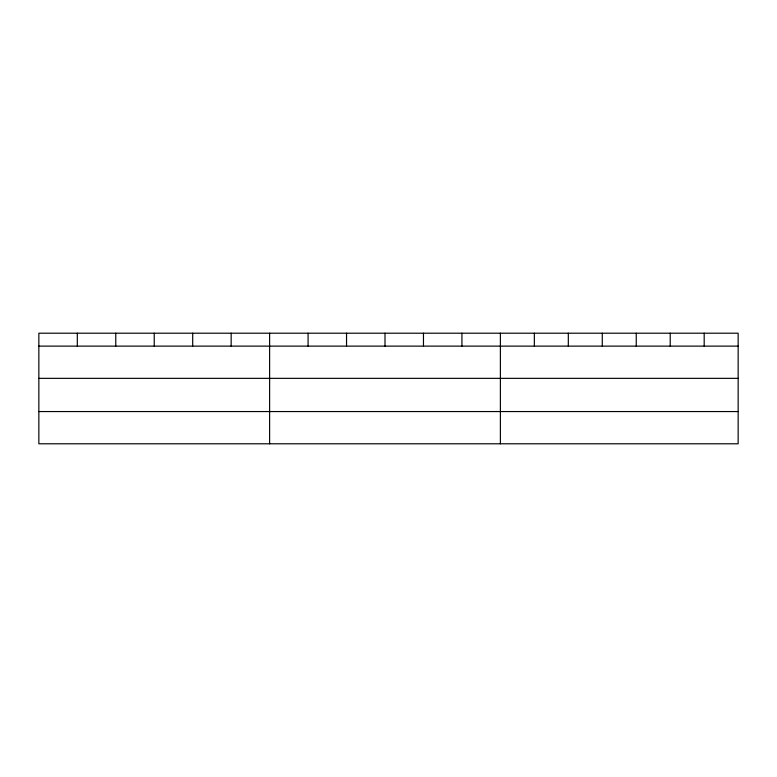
<?xml version="1.0" encoding="UTF-8"?>
<svg xmlns="http://www.w3.org/2000/svg" width="777" height="777" viewBox="0 0 777 777"><rect width="100%" height="100%" fill="white"/><g stroke="black" fill="none" stroke-linecap="round" stroke-linejoin="round"><path stroke-width="1.17" d="M738.15 378.35L738.15 333.207L38.85 333.207L38.85 443.793L738.15 443.793L738.15 378.35L38.85 378.35M38.85 346.124L738.15 346.124M38.85 411.557L738.15 411.557M704.185 333.207L704.185 346.124M670.221 333.207L670.221 346.124M636.256 333.207L636.256 346.124M602.282 333.207L602.282 346.124M568.317 333.207L568.317 346.124M534.353 333.207L534.353 346.124M500.388 333.207L500.388 443.793M461.926 333.207L461.926 346.124M423.465 333.207L423.465 346.124M385.003 333.207L385.003 346.124M346.542 333.207L346.542 346.124M308.08 333.207L308.08 346.124M269.619 333.207L269.619 443.793M231.157 333.207L231.157 346.124M192.696 333.207L192.696 346.124M154.234 333.207L154.234 346.124M115.773 333.207L115.773 346.124M77.311 333.207L77.311 346.124"/></g></svg>
